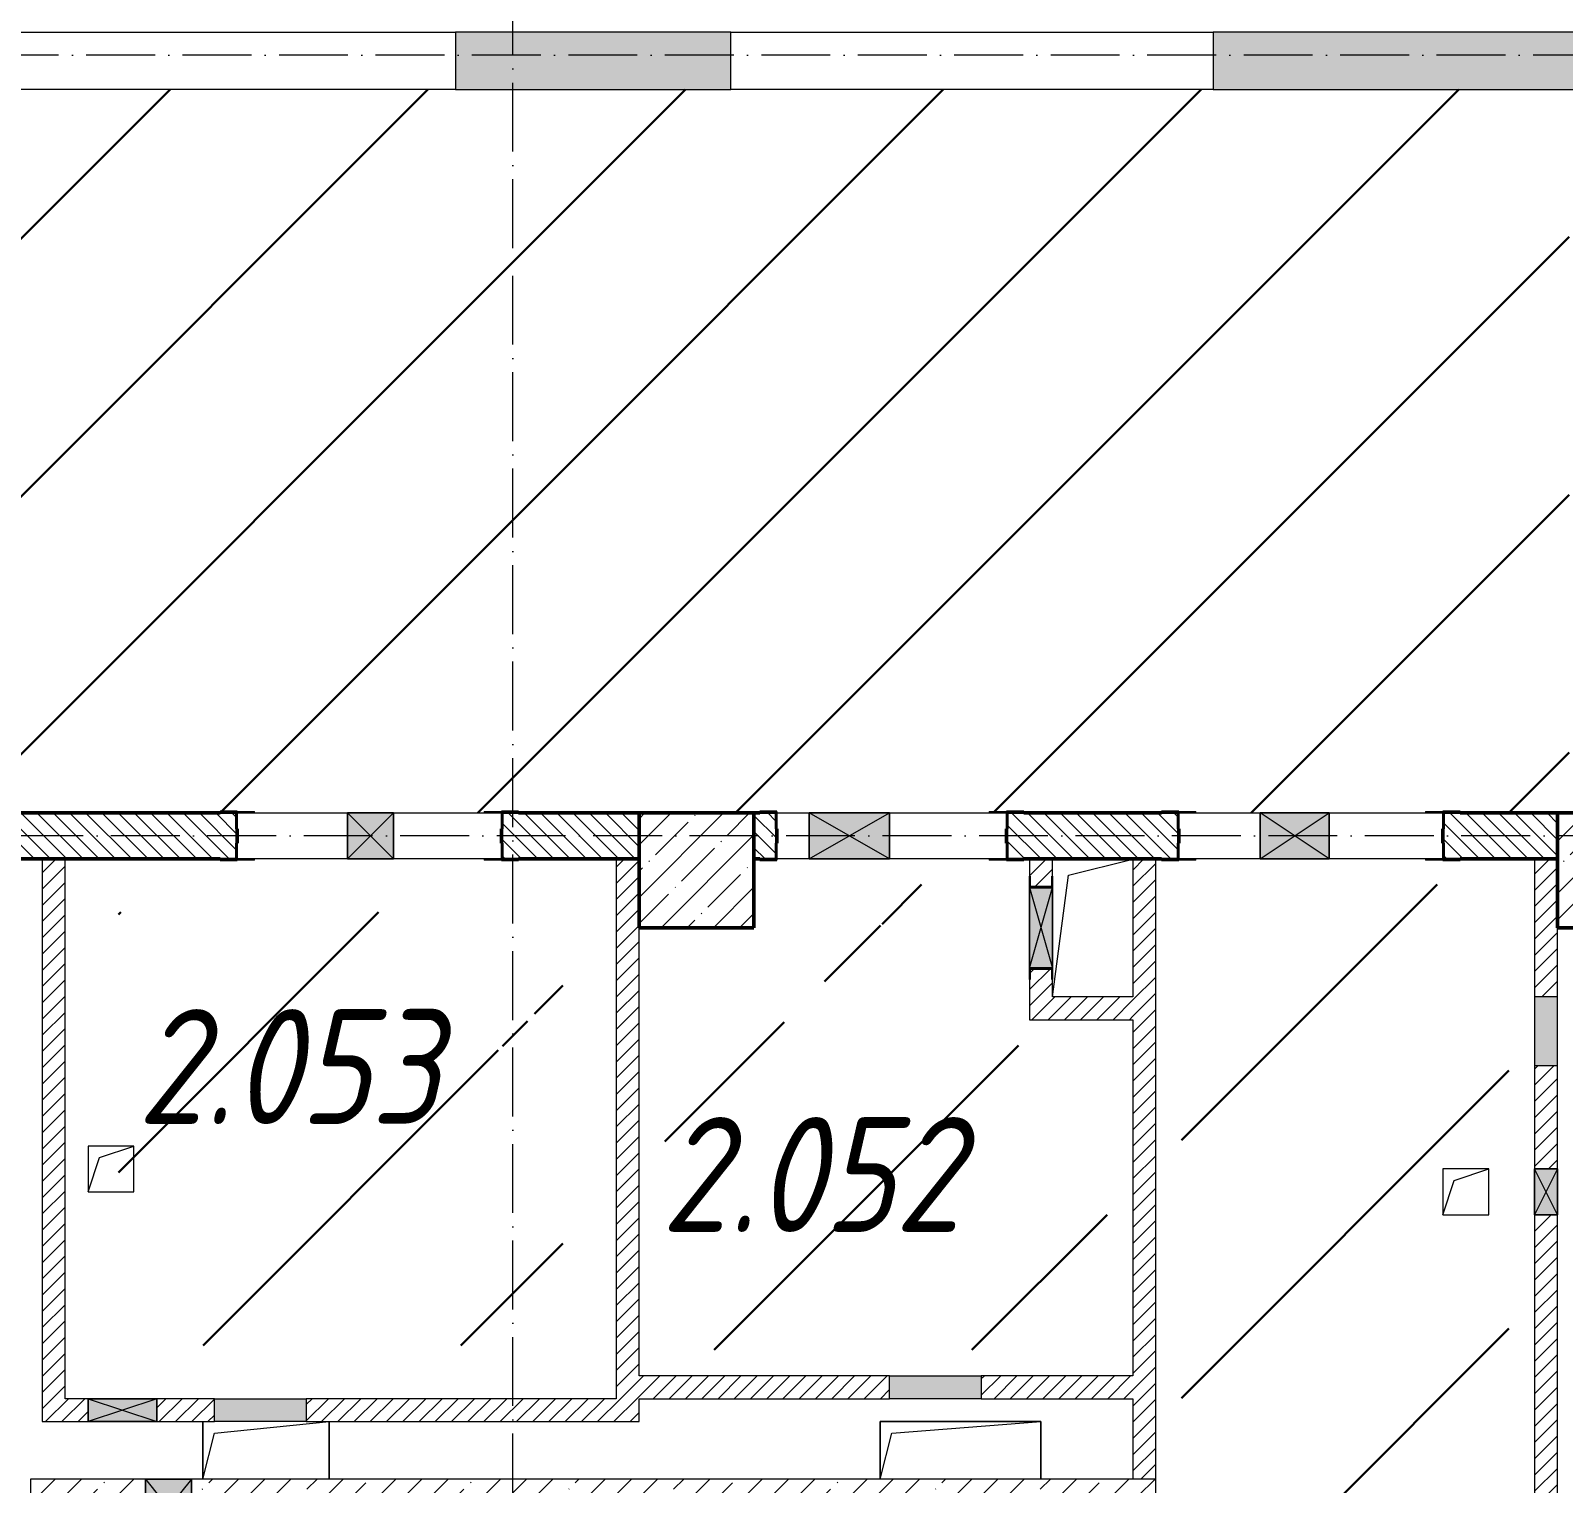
# Model space of a CAD drawing. Header units: millimetres. Extents: x 35697 to 388678, y -91946 to 171347.
# Drawn here: x 51010 to 57685, y 66876 to 73201 of the extents above; entities that cross this region are included whole.
import ezdxf

# ---------------------------------------------------------------- set-up
doc = ezdxf.new("R2010")
doc.units = ezdxf.units.MM
doc.linetypes.add('50_200_ШТРИХ_1Т_ш5_п1_п1_', pattern=[700, 500, -100, 0, -100])
for name, color, linetype, lineweight in [('2.1) ПГП окна 2.8 м', 5, 'Continuous', 30), ('3.1) ЖБ окна 1.2 м', 102, 'Continuous', 30), ('A-DETL-GENF-OTLN', 7, 'Continuous', 9), ('A-FLOR-____-OTLN', 7, 'Continuous', 9), ('A-GENM-____-MCUT', 7, 'Continuous', 25), ('A-GENM-____-OTLN', 7, 'Continuous', 9), ('A-GENM-____-OTLN-1', 7, 'Continuous', 25), ('A-GLAZ-____-OTLN', 7, 'Continuous', 9), ('A-WALL-____-MCUT-1', 7, 'Continuous', 9), ('A-WALL-____-MCUT-2', 7, 'Continuous', 50), ('A-WALL-____-OTLN', 7, 'Continuous', 9), ('A-WALL-____-PATT-1', 7, 'Continuous', 9), ('A-WALL-FNSH-MCUT-1', 7, 'Continuous', 9), ('I-WALL-____-OTLN', 7, 'Continuous', 9), ('S-COLS-____-MCUT', 7, 'Continuous', 50), ('S-COLS-____-OTLN', 7, 'Continuous', 9), ('S-GRID-____-OTLN-1', 7, '50_200_ШТРИХ_1Т_ш5_п1_п1_', 9), ('Марки помещений', 7, 'Continuous', 9)]:
    doc.layers.add(name, color=color, linetype=linetype, lineweight=lineweight)
doc.layers.add('A-GLAZ-____-OTLN-1', color=7, linetype='Continuous', lineweight=9, true_color=0xc0c0c0)
doc.styles.add('ISOCPEUR_I_3', font='isocpeui.ttf', dxfattribs={"width": 0.85, "height": 2.2})
pattern_1 = [(135, (43259.71, 63713.66), (-35.35534, -35.35534), [])]
pattern_2 = [(45, (43259.71, 63713.66), (-114.0493, 114.0493), []), (45, (43373.76, 63713.66), (-114.0493, 114.0493), [201.612, -40.322, 3.353, -36.97])]
pattern_3 = [(45, (43259.71, 63713.66), (-35.35534, 35.35534), [])]

# ---------------------------------------------------------------- blocks, each defined once
blk = doc.blocks.new('BSC_Колонна _Прямоугольная - 500х500-V63-АР1_План отверстий 2 этажа в осях 1-64_А-ГГ')
at = {"layer": 'S-COLS-____-OTLN'}
h = blk.add_hatch(dxfattribs=at)
h.set_pattern_fill('FP_92', color=256, style=0, pattern_type=2)
h.set_pattern_definition([(45, (-14650, -5831.04), (-114.0493, 114.0493), []), (45, (-14535.95, -5831.04), (-114.0493, 114.0493), [201.612, -40.322, 3.353, -36.97])])
h.paths.add_polyline_path([(-250, -250), (250, -250), (250, 250), (-250, 250), (-250, 50)], flags=0)
at = {"layer": 'S-COLS-____-MCUT'}
for p, q in [((250, 250), (-250, 250)), ((-250, 250), (-250, -250)), ((250, -250), (250, 50)), ((-250, -250), (250, -250))]:
    blk.add_line(p, q, dxfattribs=at)
blk = doc.blocks.new('BSC_Колонна _Прямоугольная - 500х500-V65-АР1_План отверстий 2 этажа в осях 1-64_А-ГГ')
at = {"layer": 'S-COLS-____-OTLN'}
h = blk.add_hatch(dxfattribs=at)
h.set_pattern_fill('FP_94', color=256, style=0, pattern_type=2)
h.set_pattern_definition([(45, (-10650, -5831.04), (-114.0493, 114.0493), []), (45, (-10535.95, -5831.04), (-114.0493, 114.0493), [201.612, -40.322, 3.353, -36.97])])
h.paths.add_polyline_path([(-58.9, -250), (250, -250), (250, 250), (-250, 250), (-250, -250)], flags=0)
at = {"layer": 'S-COLS-____-MCUT'}
for p, q in [((250, 250), (-250, 250)), ((-250, 250), (-250, -250)), ((250, -250), (250, 250)), ((-250, -250), (250, -250))]:
    blk.add_line(p, q, dxfattribs=at)
blk = doc.blocks.new('Фахверк_СКБ_Уголок - 200_3960_зеркало-28268689-АР1_План отверстий 2 этажа в осях 1-64_А-ГГ')
at = {"layer": 'A-GENM-____-MCUT'}
for p, q in [((200, 156), (125, 156)), ((125, 156), (125, 81)), ((131, 81), (131, 150)), ((131, 150), (200, 150)), ((200, 150), (200, 156)), ((125, 81), (131, 81)), ((131, 19), (125, 19)), ((125, 19), (125, -56)), ((131, -50), (131, 19)), ((125, -56), (200, -56)), ((200, -50), (131, -50)), ((200, -56), (200, -50))]:
    blk.add_line(p, q, dxfattribs=at)
blk = doc.blocks.new('154_Стойка_СКБ_Уголок - СМ-2180_200-28268025-АР1_План отверстий 2 этажа в осях 1-64_А-ГГ')
at = {"layer": 'A-GENM-____-MCUT'}
for p, q in [((125, 156), (125, 81)), ((200, 156), (125, 156)), ((131, 81), (131, 150)), ((131, 150), (200, 150)), ((200, 150), (200, 156)), ((125, 81), (131, 81)), ((131, 19), (125, 19)), ((125, 19), (125, -56)), ((131, -50), (131, 19)), ((125, -56), (200, -56)), ((200, -50), (131, -50)), ((200, -56), (200, -50))]:
    blk.add_line(p, q, dxfattribs=at)
blk = doc.blocks.new('Стойка_Влож_Уголок_Опорный - Уголок-28213941-АР1_План отверстий 2 этажа в осях 1-64_А-ГГ')
at = {"layer": 'A-GENM-____-OTLN'}
for p, q in [((-212, -6), (-212, 0)), ((0, 0), (0, -6)), ((-212, -75), (-212, -6)), ((-212, -6), (-206, -6)), ((-6, -6), (0, -6)), ((0, -6), (0, -75)), ((-212, -75), (-206, -75)), ((-6, -75), (0, -75))]:
    blk.add_line(p, q, dxfattribs=at)
blk = doc.blocks.new('AR_Отверстие Ниша - Лючок-32406056-АР1_План отверстий 2 этажа в осях 1-64_А-ГГ')
at = {"layer": 'A-GLAZ-____-OTLN'}
blk.add_hatch(color=256, dxfattribs=at).paths.add_polyline_path([(150, -50), (150, 50), (-150, 50), (-150, -50)], flags=0)
for p, q in [((150, 50), (-150, 50)), ((-150, 50), (-150, -50)), ((150, -50), (150, 50)), ((-150, -50), (150, -50))]:
    blk.add_line(p, q, dxfattribs=at)
blk = doc.blocks.new('AR_Отверстие Ниша - Лючок-32403372-АР1_План отверстий 2 этажа в осях 1-64_А-ГГ')
at = {"layer": 'A-GLAZ-____-OTLN'}
blk.add_hatch(color=256, dxfattribs=at).paths.add_polyline_path([(-200, -50), (200, -50), (200, 50), (-200, 50)], flags=0)
for p, q in [((-200, 50), (200, 50)), ((-200, -50), (-200, 50)), ((200, 50), (200, -50)), ((200, -50), (-200, -50))]:
    blk.add_line(p, q, dxfattribs=at)
blk = doc.blocks.new('AR_Отверстие прямоугольное _в стене_ - AR_Отверстие прямоугольное _в стене__ВК-32402434-АР1_План отверстий 2 этажа в осях 1-64_А-ГГ')
at = {"layer": 'A-GLAZ-____-OTLN'}
blk.add_hatch(color=256, dxfattribs=at).paths.add_polyline_path([(-100, -50), (100, -50), (100, 50), (-100, 50)], flags=0)
at = {"layer": 'A-DETL-GENF-OTLN'}
for p, q in [((-100, -50), (-100, 50)), ((-100, 50), (100, 50)), ((100, 50), (-100, -50)), ((-100, 50), (100, -50)), ((100, 50), (-100, 50)), ((-100, 50), (-100, -50)), ((100, 50), (100, -50)), ((100, -50), (100, 50)), ((100, -50), (-100, -50)), ((-100, -50), (100, -50))]:
    blk.add_line(p, q, dxfattribs=at)
blk = doc.blocks.new('AR_Отверстие прямоугольное _в стене_ - AR_Отверстие прямоугольное _в стене__ВК-32405966-АР1_План отверстий 2 этажа в осях 1-64_А-ГГ')
at = {"layer": 'A-GLAZ-____-OTLN'}
blk.add_hatch(color=256, dxfattribs=at).paths.add_polyline_path([(150, -50), (150, 50), (-150, 50), (-150, -50)], flags=0)
at = {"layer": 'A-DETL-GENF-OTLN'}
for p, q in [((-150, -50), (-150, 50)), ((-150, 50), (150, 50)), ((150, 50), (-150, -50)), ((-150, 50), (150, -50)), ((150, 50), (-150, 50)), ((-150, 50), (-150, -50)), ((150, 50), (150, -50)), ((150, -50), (150, 50)), ((150, -50), (-150, -50)), ((-150, -50), (150, -50))]:
    blk.add_line(p, q, dxfattribs=at)
blk = doc.blocks.new('AR_Отверстие прямоугольное _в плите_ - AR_Отверстие прямоугольное _в плите_-30459209-АР1_План отверстий 2 этажа в осях 1-64_А-ГГ')
at = {"layer": 'A-GENM-____-OTLN'}
for p, q in [((-275, 125), (-275, -125)), ((-275, -125), (-225, 75)), ((-225, 75), (275, 125)), ((275, -125), (275, 125))]:
    blk.add_line(p, q, dxfattribs=at)
blk = doc.blocks.new('AR_Отверстие прямоугольное _в плите_ - AR_Отверстие прямоугольное _в плите_-30459221-АР1_План отверстий 2 этажа в осях 1-64_А-ГГ')
at = {"layer": 'A-GENM-____-OTLN'}
for p, q in [((350, 125), (-350, 125)), ((-350, 125), (-350, -125)), ((-350, -125), (-300, 75)), ((-300, 75), (350, 125)), ((350, -125), (350, 125))]:
    blk.add_line(p, q, dxfattribs=at)
blk = doc.blocks.new('AR_Отверстие прямоугольное _в плите_ - AR_Отверстие прямоугольное _в плите_-30459207-АР1_План отверстий 2 этажа в осях 1-64_А-ГГ')
at = {"layer": 'A-GENM-____-OTLN'}
for p, q in [((100, 100), (-100, 100)), ((-100, 100), (-100, -100)), ((-50, 50), (100, 100)), ((100, -100), (100, 100)), ((-100, -100), (-50, 50)), ((-100, -100), (100, -100))]:
    blk.add_line(p, q, dxfattribs=at)
blk = doc.blocks.new('AR_Отверстие прямоугольное _в стене__БезПР - AR_Отверстие прямоугольное _в стене__БезПР-30229691-АР1_План отверстий 2 этажа в осях 1-64_А-ГГ')
at = {"layer": 'A-GLAZ-____-OTLN-1'}
blk.add_hatch(color=256, dxfattribs=at).paths.add_polyline_path([(100, -125), (100, 125), (-100, 125), (-100, -125)], flags=0)
at = {"layer": 'A-DETL-GENF-OTLN'}
for p, q in [((-100, -125), (-100, 125)), ((-100, 125), (100, 125)), ((100, 125), (-100, -125)), ((-100, 125), (100, -125)), ((100, 125), (-100, 125)), ((-100, 125), (-100, -125)), ((100, 125), (100, -125)), ((100, -125), (100, 125)), ((100, -125), (-100, -125)), ((-100, -125), (100, -125))]:
    blk.add_line(p, q, dxfattribs=at)
blk = doc.blocks.new('AR_Отверстие прямоугольное _в плите_ - AR_Отверстие прямоугольное _в плите_-30552533-АР1_План отверстий 2 этажа в осях 1-64_А-ГГ')
at = {"layer": 'A-GENM-____-OTLN'}
for p, q in [((175, 300), (-175, 300)), ((-105, 230), (175, 300)), ((-174.9, -299.3), (-105, 230))]:
    blk.add_line(p, q, dxfattribs=at)
blk = doc.blocks.new('AR_Отверстие прямоугольное _в стене__БезПР - AR_Отверстие прямоугольное _в стене__БезПР-36427703-АР1_План отверстий 2 этажа в осях 1-64_А-ГГ')
at = {"layer": 'A-GLAZ-____-OTLN'}
blk.add_hatch(color=256, dxfattribs=at).paths.add_polyline_path([(100, 100), (-100, 100), (-100, -100), (100, -100)], flags=0)
at = {"layer": 'A-DETL-GENF-OTLN'}
for p, q in [((-100, -100), (-100, 100)), ((-100, 100), (100, 100)), ((100, 100), (-100, -100)), ((-100, 100), (100, -100)), ((100, 100), (-100, 100)), ((-100, 100), (-100, -100)), ((100, 100), (100, -100)), ((100, -100), (100, 100)), ((100, -100), (-100, -100)), ((-100, -100), (100, -100))]:
    blk.add_line(p, q, dxfattribs=at)
blk = doc.blocks.new('AR_Отверстие прямоугольное _в стене_ - AR_Отверстие прямоугольное _в стене__ОВ-36872562-АР1_План отверстий 2 этажа в осях 1-64_А-ГГ')
at = {"layer": 'A-GLAZ-____-OTLN'}
blk.add_hatch(color=256, dxfattribs=at).paths.add_polyline_path([(175, 100), (-175, 100), (-175, -100), (175, -100), (175, 85.2)], flags=0)
at = {"layer": 'A-DETL-GENF-OTLN'}
for p, q in [((-175, -100), (-175, 100)), ((-175, 100), (175, 100)), ((175, 100), (-175, -100)), ((-175, 100), (175, -100)), ((175, 100), (-175, 100)), ((-175, 100), (-175, -100)), ((175, 100), (175, -100)), ((175, -100), (175, 100)), ((175, -100), (-175, -100)), ((-175, -100), (175, -100))]:
    blk.add_line(p, q, dxfattribs=at)
blk = doc.blocks.new('AR_Отверстие прямоугольное _в стене__БезПР - AR_Отверстие прямоугольное _в стене__БезПР-36427769-АР1_План отверстий 2 этажа в осях 1-64_А-ГГ')
at = {"layer": 'A-GLAZ-____-OTLN'}
blk.add_hatch(color=256, dxfattribs=at).paths.add_polyline_path([(-150, 100), (-150, -100), (150, -100), (150, 100)], flags=0)
at = {"layer": 'A-DETL-GENF-OTLN'}
for p, q in [((-150, -100), (-150, 100)), ((-150, 100), (150, 100)), ((150, 100), (-150, -100)), ((-150, 100), (150, -100)), ((150, 100), (-150, 100)), ((-150, 100), (-150, -100)), ((150, 100), (150, -100)), ((150, -100), (150, 100)), ((150, -100), (-150, -100)), ((-150, -100), (150, -100))]:
    blk.add_line(p, q, dxfattribs=at)
at = {"layer": 'A-GLAZ-____-OTLN'}
blk.add_line((150, 100), (-150, 100), dxfattribs=at)
blk = doc.blocks.new('AR_Отверстие прямоугольное _в стене_ - AR_Отверстие прямоугольное _в стене__ОВ-36872853-АР1_План отверстий 2 этажа в осях 1-64_А-ГГ')
at = {"layer": 'A-GLAZ-____-OTLN'}
blk.add_hatch(color=256, dxfattribs=at).paths.add_polyline_path([(-175, -47), (-175, -50), (175, -50), (175, 50), (-175, 50), (-175, 47)], flags=0)
at = {"layer": 'A-DETL-GENF-OTLN'}
for p, q in [((-175, 50), (175, 50)), ((175, 50), (-175, -50)), ((-175, 50), (175, -50)), ((175, 50), (-175, 50)), ((175, -50), (-175, -50)), ((-175, -50), (175, -50))]:
    blk.add_line(p, q, dxfattribs=at)
blk = doc.blocks.new('154_Фахверк_СКБ_Швеллер - Тип_100_3960_зеркало-29769493-АР1_План отверстий 2 этажа в осях 1-64_А-ГГ')
at = {"layer": 'A-GENM-____-MCUT'}
for p, q in [((175, 50), (125, 50)), ((125, 50), (125, -50)), ((128, 47), (175, 47)), ((128, -47), (128, 47)), ((175, 47), (175, 50)), ((125, -50), (175, -50)), ((175, -47), (128, -47)), ((175, -50), (175, -47))]:
    blk.add_line(p, q, dxfattribs=at)
blk = doc.blocks.new('2этаж')
at = {"layer": 'S-GRID-____-OTLN-1', "color": 251, "ltscale": 0.6, "true_color": 0x636466}
for p, q in [((-5741.7, 454533.3), (-5741.7, 508896.9)), ((88482.7, 468397), (-20037.2, 468397)), ((74727.1, 464997), (-20260.4, 464997))]:
    blk.add_line(p, q, dxfattribs=at)

msp = doc.modelspace()

# ---------------------------------------------------------------- hatches: boundary and pattern name
at = {"layer": '2.1) ПГП окна 2.8 м'}
h = msp.add_hatch(dxfattribs=at)
h.set_pattern_fill('ANSI31', color=5, scale=250)
h.paths.add_polyline_path([(53109.7, 72944.7), (52859.7, 72944.7), (48859.7, 72944.7), (48709.7, 72944.7), (48709.7, 69794.7), (49084.7, 69794.7), (49084.7, 69800.7), (49159.7, 69800.7), (49519.7, 69794.7), (49819.7, 69794.7), (50234.7, 69794.7), (50234.7, 69800.7), (50303.7, 69800.7), (50309.7, 69800.7), (50384.7, 69800.7), (51834.7, 69794.7), (51834.7, 69800.7), (51909.7, 69800.7), (51915.7, 69800.7), (51984.7, 69800.7), (52389.7, 69794.7), (52589.7, 69794.7), (52984.7, 69794.7), (52984.7, 69800.7), (53053.7, 69800.7), (53059.7, 69800.7), (53109.7, 69800.7)])
h = msp.add_hatch(dxfattribs=at)
h.set_pattern_fill('ANSI31', color=5, scale=250)
h.paths.add_polyline_path([(57709.7, 72944.7), (56159.7, 72944.7), (54059.7, 72944.7), (53109.7, 72944.7), (53109.7, 69800.7), (53134.7, 69800.7), (53659.7, 69794.7), (54184.7, 69794.7), (54184.7, 69800.7), (54259.7, 69800.7), (54399.7, 69794.7), (54749.7, 69794.7), (55184.7, 69794.7), (55184.7, 69800.7), (55253.7, 69800.7), (55259.7, 69800.7), (55334.7, 69800.7), (55934.7, 69794.7), (55934.7, 69800.7), (56009.7, 69800.7), (56015.7, 69800.7), (56084.7, 69800.7), (56364.7, 69794.7), (56664.7, 69794.7), (57084.7, 69794.7), (57084.7, 69800.7), (57153.7, 69800.7), (57159.7, 69800.7), (57234.7, 69800.7), (57659.7, 69794.7), (57709.7, 69794.7)])
h = msp.add_hatch(dxfattribs=at)
h.set_pattern_fill('ANSI31', color=5, scale=250)
h.paths.add_polyline_path([(55697.7, 68782.7), (55247.7, 68782.7), (55247.7, 69482.7), (54271.7, 69482.7), (54271.7, 69182.7), (53771.7, 69182.7), (53771.7, 67456.7), (55697.7, 67456.7)])
edge = h.paths.add_edge_path(flags=16)
edge.add_arc((54707.3, 69064.4), 240, 0, 360)
h.paths.add_polyline_path([(53327.7, 69362.7), (51391.7, 69362.7), (51391.7, 67476.7), (53327.7, 67476.7)])
edge = h.paths.add_edge_path(flags=16)
edge.add_arc((52958.2, 68995.2), 240, 0, 360)
h.paths.add_polyline_path([(50597.7, 69482.7), (49171.7, 69482.7), (49171.7, 69182.7), (48921.7, 69182.7), (48921.7, 62494.7), (49529.7, 62494.7), (49529.7, 62156.7), (53047.7, 62156.7), (53047.7, 66532.7), (49897.7, 66532.7), (49897.7, 66856.7), (50597.7, 66856.7)])
edge = h.paths.add_edge_path(flags=16)
edge.add_line((52927.7, 64625.6), (52927.7, 64642.3))
edge.add_line((52927.7, 64642.3), (52918.6, 64642.3))
edge.add_arc((52938.6, 64642.3), 20, 180, 236.86803)
edge = h.paths.add_edge_path(flags=16)
edge.add_arc((50493.9, 67839), 25, 0, 360)
edge = h.paths.add_edge_path(flags=16)
edge.add_arc((51430.3, 65897.1), 240, 0, 360)
h.paths.add_polyline_path([(51371.7, 65201), (51930.4, 64642.3), (51371.7, 64083.7), (50813.1, 64642.3)], flags=16)
edge = h.paths.add_edge_path(flags=16)
edge.add_arc((50375.9, 63704.9), 240, 0, 360)
edge = h.paths.add_edge_path()
edge.add_arc((41789.5, 63879.4), 240, 0, 360)
h.paths.add_polyline_path([(57447.7, 66532.7), (56997.7, 66532.7), (56997.7, 66856.7), (57447.7, 66856.7), (57447.7, 69482.7), (56021.7, 69482.7), (56021.7, 66532.7), (53871.7, 66532.7), (53871.7, 62406.7), (54271.7, 62406.7), (54271.7, 62156.7), (56969.7, 62156.7), (56969.7, 62429.7), (57447.7, 62429.7)])
edge = h.paths.add_edge_path(flags=16)
edge.add_line((54014.5, 63122.7), (55002.7, 63122.7))
edge.add_line((55002.7, 63122.7), (55561.4, 63681.4))
edge.add_line((55561.4, 63681.4), (56120, 63122.7))
edge.add_line((56120, 63122.7), (55561.4, 62564))
edge.add_line((55561.4, 62564), (55002.7, 63122.7))
edge.add_line((55002.7, 63122.7), (54014.5, 63122.7))
edge.add_arc((53994.5, 63122.7), 20, -180, 0, ccw=False)
edge.add_arc((53994.5, 63122.7), 20, 0, 180, ccw=False)
edge = h.paths.add_edge_path(flags=16)
edge.add_arc((55487.2, 64000.8), 240, 0, 360)
edge = h.paths.add_edge_path(flags=16)
edge.add_arc((57345, 67764.7), 25, 0, 360)
h.paths.add_polyline_path([(54290.6, 68831), (54954, 68831), (54954, 69311), (54290.6, 69311)], flags=16)
h.paths.add_polyline_path([(52541.4, 68761.8), (53204.7, 68761.8), (53204.7, 69241.8), (52541.4, 69241.8)], flags=16)
h.paths.add_polyline_path([(51013.5, 65663.7), (51676.7, 65663.7), (51676.7, 66143.7), (51013.5, 66143.7)], flags=16)
h.paths.add_polyline_path([(49946.1, 63471.5), (50609.5, 63471.5), (50609.5, 63951.5), (49946.1, 63951.5)], flags=16)
h.paths.add_polyline_path([(46889.6, 68387.3), (47551.9, 68387.3), (47551.9, 68867.3), (46889.6, 68867.3)])
h.paths.add_polyline_path([(41372.7, 63646), (42026.1, 63646), (42026.1, 64126), (41372.7, 64126)])
h.paths.add_polyline_path([(55090.4, 63767.4), (55726.3, 63767.4), (55726.3, 64247.4), (55090.4, 64247.4)], flags=16)
at = {"layer": 'A-WALL-____-PATT-1'}
h = msp.add_hatch(dxfattribs=at)
h.set_pattern_fill('FP_25', color=256, style=0, pattern_type=2)
h.set_pattern_definition(pattern_2)
h.paths.add_polyline_path([(65909.7, 72944.7), (66809.7, 72944.7), (66809.7, 73194.7), (65909.7, 73194.7)], flags=0)
h.paths.add_polyline_path([(63809.7, 72944.7), (63809.7, 73194.7), (56159.7, 73194.7), (56159.7, 72944.7), (60920.7, 72944.7)], flags=0)
h.paths.add_polyline_path([(54059.7, 72944.7), (54059.7, 73194.7), (52859.7, 73194.7), (52859.7, 72944.7), (53850.8, 72944.7)], flags=0)
h.paths.add_polyline_path([(48548.4, 72944.7), (48859.7, 72944.7), (48859.7, 73194.7), (41309.7, 73194.7), (41309.7, 72944.7), (46781, 72944.7)], flags=0)
h = msp.add_hatch(dxfattribs=at)
h.set_pattern_fill('FP_6', color=256, style=0, pattern_type=2)
h.set_pattern_definition(pattern_1)
h.paths.add_polyline_path([(53134.7, 69594.7), (53659.7, 69594.7), (53659.7, 69794.7), (53065.7, 69794.7), (53065.7, 69725.7), (53059.7, 69725.7), (53059.7, 69663.7), (53065.7, 69663.7), (53065.7, 69594.7)], flags=0)
h.paths.add_polyline_path([(51903.7, 69594.7), (51903.7, 69663.7), (51909.7, 69663.7), (51909.7, 69725.7), (51903.7, 69725.7), (51903.7, 69794.7), (50315.7, 69794), (50315.7, 69725.7), (50309.7, 69725.7), (50309.7, 69663.7), (50315.7, 69663.7), (50315.9, 69594.7), (51834.7, 69594.7)], flags=0)
h.paths.add_polyline_path([(49153.7, 69594.7), (49153.7, 69663.7), (49159.7, 69663.7), (49159.7, 69725.7), (49153.7, 69725.7), (49153.7, 69794.7), (49059.7, 69794.7), (49059.7, 69594.7), (49084.7, 69594.7)], flags=0)
h = msp.add_hatch(dxfattribs=at)
h.set_pattern_fill('FP_6', color=256, style=0, pattern_type=2)
h.set_pattern_definition(pattern_1)
h.paths.add_polyline_path([(57659.7, 69594.7), (57659.7, 69794.7), (57165.7, 69794.7), (57165.7, 69725.7), (57159.7, 69725.7), (57159.7, 69663.7), (57165.7, 69663.7), (57165.7, 69594.7), (57385.7, 69594.7)], flags=0)
h.paths.add_polyline_path([(55334.7, 69594.7), (56003.7, 69594.7), (56003.7, 69663.7), (56009.7, 69663.7), (56009.7, 69725.7), (56003.7, 69725.7), (56003.7, 69794.7), (55265.7, 69794.7), (55265.7, 69725.7), (55259.7, 69725.7), (55259.7, 69663.7), (55265.7, 69663.7), (55265.7, 69594.7)], flags=0)
h.paths.add_polyline_path([(54159.7, 69594.7), (54253.7, 69594.7), (54253.7, 69663.7), (54259.7, 69663.7), (54259.7, 69725.7), (54253.7, 69725.7), (54253.7, 69794.7), (54159.7, 69794.7), (54159.7, 69609.5)], flags=0)
h = msp.add_hatch(dxfattribs=at)
h.set_pattern_fill('FP_5', color=256, style=0, pattern_type=2)
h.set_pattern_definition(pattern_3)
h.paths.add_polyline_path([(51159.7, 67244.7), (51159.7, 69594.7), (51059.7, 69594.7), (51059.7, 67244.7)], flags=0)
h = msp.add_hatch(dxfattribs=at)
h.set_pattern_fill('FP_5', color=256, style=0, pattern_type=2)
h.set_pattern_definition(pattern_3)
h.paths.add_polyline_path([(53559.7, 67244.7), (53659.7, 67244.7), (53659.7, 69594.7), (53559.7, 69594.7), (53559.7, 67889.5)], flags=0)
h = msp.add_hatch(dxfattribs=at)
h.set_pattern_fill('FP_5', color=256, style=0, pattern_type=2)
h.set_pattern_definition(pattern_3)
h.paths.add_polyline_path([(55459.7, 68894.7), (55459.7, 69069.7), (55456.7, 69069.7), (55456.7, 69116.7), (55362.7, 69116.7), (55362.7, 69069.7), (55359.7, 69069.7), (55359.7, 68894.7)], flags=0)
h.paths.add_polyline_path([(55456.7, 69472.7), (55456.7, 69519.7), (55459.7, 69519.7), (55459.7, 69594.7), (55359.7, 69594.7), (55359.7, 69519.7), (55362.7, 69519.7), (55362.7, 69472.7), (55380, 69472.7)], flags=0)
h = msp.add_hatch(dxfattribs=at)
h.set_pattern_fill('FP_5', color=256, style=0, pattern_type=2)
h.set_pattern_definition(pattern_3)
h.paths.add_polyline_path([(55909.7, 66894.7), (55909.7, 69594.7), (55809.7, 69594.7), (55809.7, 66894.7)], flags=0)
h = msp.add_hatch(dxfattribs=at)
h.set_pattern_fill('FP_5', color=256, style=0, pattern_type=2)
h.set_pattern_definition(pattern_3)
h.paths.add_polyline_path([(57559.7, 62044.7), (57659.7, 62044.7), (57659.7, 64194.7), (57656.7, 64194.7), (57656.7, 64241.7), (57562.7, 64241.7), (57562.7, 64194.7), (57559.7, 64194.7), (57559.7, 62294.7)], flags=0)
h.paths.add_polyline_path([(57659.7, 64244.7), (57659.7, 65944.7), (57559.7, 65944.7), (57559.7, 64244.7), (57656.7, 64244.7)], flags=0)
h.paths.add_polyline_path([(57659.7, 66444.7), (57659.7, 68044.7), (57559.7, 68044.7), (57559.7, 66444.7), (57564.1, 66444.7)], flags=0)
h.paths.add_polyline_path([(57613.9, 68244.7), (57659.7, 68244.7), (57659.7, 68694.7), (57559.7, 68694.7), (57559.7, 68244.7), (57612.3, 68244.7)], flags=0)
h.paths.add_polyline_path([(57659.7, 68994.7), (57659.7, 69594.7), (57559.7, 69594.7), (57559.7, 68994.7), (57639.4, 68994.7)], flags=0)
h = msp.add_hatch(dxfattribs=at)
h.set_pattern_fill('FP_5', color=256, style=0, pattern_type=2)
h.set_pattern_definition(pattern_3)
h.paths.add_polyline_path([(55809.7, 68894.7), (55809.7, 68994.7), (55459.7, 68994.7), (55459.7, 68894.7), (55618.3, 68894.7)], flags=0)
h = msp.add_hatch(dxfattribs=at)
h.set_pattern_fill('FP_5', color=256, style=0, pattern_type=2)
h.set_pattern_definition(pattern_3)
h.paths.add_polyline_path([(55809.7, 67244.7), (55809.7, 67344.7), (55149.7, 67344.7), (55149.7, 67244.7), (55618.3, 67244.7)], flags=0)
h.paths.add_polyline_path([(54749.7, 67244.7), (54749.7, 67344.7), (53659.7, 67344.7), (53659.7, 67244.7), (53850.8, 67244.7)], flags=0)
h = msp.add_hatch(dxfattribs=at)
h.set_pattern_fill('FP_5', color=256, style=0, pattern_type=2)
h.set_pattern_definition(pattern_3)
h.paths.add_polyline_path([(53659.7, 67144.7), (53659.7, 67244.7), (52209.7, 67244.7), (52209.7, 67144.7)], flags=0)
h.paths.add_polyline_path([(51809.7, 67144.7), (51809.7, 67244.7), (51559.7, 67244.7), (51559.7, 67144.7)], flags=0)
h.paths.add_polyline_path([(51059.7, 67144.7), (51259.7, 67144.7), (51259.7, 67244.7), (51059.7, 67244.7)], flags=0)
h = msp.add_hatch(dxfattribs=at)
h.set_pattern_fill('FP_25', color=256, style=0, pattern_type=2)
h.set_pattern_definition(pattern_2)
h.paths.add_polyline_path([(55909.7, 66644.7), (55909.7, 66894.7), (51709.7, 66894.7), (51709.7, 66644.7), (55618.3, 66644.7)], flags=0)
h.paths.add_polyline_path([(51509.7, 66644.7), (51509.7, 66894.7), (51009.7, 66894.7), (51009.7, 66644.7)], flags=0)

# ---------------------------------------------------------------- linework, layer by layer
at = {"layer": 'A-FLOR-____-OTLN'}
for p, q in [((55459.7, 69594), (55809.7, 69594)), ((51759.7, 66894.7), (51759.7, 67144.7)), ((52309.7, 67144.7), (52309.7, 66894.7)), ((54709.7, 67144.7), (55409.7, 67144.7)), ((54709.7, 66894.7), (54709.7, 67144.7)), ((55409.7, 67144.7), (55409.7, 66894.7))]:
    msp.add_line(p, q, dxfattribs=at)
at = {"layer": 'A-WALL-____-MCUT-1'}
for p, q in [((54059.7, 73194.7), (52859.7, 73194.7)), ((52859.7, 73194.7), (52859.7, 72944.7)), ((54059.7, 72944.7), (54059.7, 73194.7)), ((63809.7, 73194.7), (56159.7, 73194.7)), ((56159.7, 73194.7), (56159.7, 72944.7)), ((52859.7, 72944.7), (54059.7, 72944.7)), ((56159.7, 72944.7), (63809.7, 72944.7)), ((51509.7, 66894.7), (51009.7, 66894.7)), ((51009.7, 66894.7), (51009.7, 66644.7)), ((55909.7, 66894.7), (51709.7, 66894.7)), ((55909.7, 66644.7), (55909.7, 66894.7))]:
    msp.add_line(p, q, dxfattribs=at)
at = {"layer": 'A-WALL-____-MCUT-2'}
for p, q in [((51834.7, 69794.7), (50384.7, 69794.7)), ((53659.7, 69794.7), (53134.7, 69794.7)), ((54184.7, 69794.7), (54159.7, 69794.7)), ((55934.7, 69794.7), (55334.7, 69794.7)), ((57659.7, 69794.7), (57234.7, 69794.7)), ((51909.7, 69663.7), (51909.7, 69725.7)), ((53059.7, 69725.7), (53059.7, 69663.7)), ((54259.7, 69663.7), (54259.7, 69725.7)), ((55259.7, 69725.7), (55259.7, 69663.7)), ((56009.7, 69663.7), (56009.7, 69725.7)), ((57159.7, 69725.7), (57159.7, 69663.7)), ((50384.7, 69594.7), (51834.7, 69594.7)), ((53134.7, 69594.7), (53659.7, 69594.7)), ((54159.7, 69594.7), (54184.7, 69594.7)), ((55334.7, 69594.7), (55934.7, 69594.7)), ((57234.7, 69594.7), (57659.7, 69594.7))]:
    msp.add_line(p, q, dxfattribs=at)
at = {"layer": 'A-WALL-____-OTLN'}
for p, q in [((48859.7, 73194.7), (52859.7, 73194.7)), ((54059.7, 73194.7), (56159.7, 73194.7)), ((52859.7, 72944.7), (48859.7, 72944.7)), ((56159.7, 72944.7), (54059.7, 72944.7))]:
    msp.add_line(p, q, dxfattribs=at)
at = {"layer": 'A-WALL-FNSH-MCUT-1'}
for p, q in [((51059.7, 69594.7), (51059.7, 67144.7)), ((51159.7, 67244.7), (51159.7, 69594.7)), ((53559.7, 69594.7), (53559.7, 67244.7)), ((55359.7, 69594.7), (55359.7, 69519.7)), ((55459.7, 69519.7), (55459.7, 69594.7)), ((55809.7, 69594.7), (55809.7, 68994.7)), ((55909.7, 66894.7), (55909.7, 69594.7)), ((57559.7, 69594.7), (57559.7, 68994.7)), ((53659.7, 67344.7), (53659.7, 69294.7)), ((57659.7, 68994.7), (57659.7, 69294.7)), ((55359.7, 69069.7), (55359.7, 68894.7)), ((55459.7, 68994.7), (55459.7, 69069.7)), ((55809.7, 68994.7), (55459.7, 68994.7)), ((55359.7, 68894.7), (55809.7, 68894.7)), ((55809.7, 68894.7), (55809.7, 67344.7)), ((57559.7, 68694.7), (57559.7, 68244.7)), ((57659.7, 68244.7), (57659.7, 68694.7)), ((57559.7, 68044.7), (57559.7, 66744.7)), ((57659.7, 66444.7), (57659.7, 68044.7)), ((54749.7, 67344.7), (53659.7, 67344.7)), ((55809.7, 67344.7), (55149.7, 67344.7)), ((51259.7, 67244.7), (51159.7, 67244.7)), ((51809.7, 67244.7), (51559.7, 67244.7)), ((53559.7, 67244.7), (52209.7, 67244.7)), ((53659.7, 67144.7), (53659.7, 67244.7)), ((53659.7, 67244.7), (54749.7, 67244.7)), ((55149.7, 67244.7), (55809.7, 67244.7)), ((55809.7, 67244.7), (55809.7, 66894.7)), ((51059.7, 67144.7), (51259.7, 67144.7)), ((51559.7, 67144.7), (51809.7, 67144.7)), ((52209.7, 67144.7), (53659.7, 67144.7))]:
    msp.add_line(p, q, dxfattribs=at)
at = {"layer": 'I-WALL-____-OTLN'}
for p, q in [((51909.7, 69794.7), (52389.7, 69794.7)), ((52589.7, 69794.7), (53059.7, 69794.7)), ((54259.7, 69794.7), (54399.7, 69794.7)), ((54749.7, 69794.7), (55259.7, 69794.7)), ((56009.7, 69794.7), (56364.7, 69794.7)), ((56664.7, 69794.7), (57159.7, 69794.7)), ((52389.7, 69594.7), (51909.7, 69594.7)), ((53059.7, 69594.7), (52589.7, 69594.7)), ((54399.7, 69594.7), (54259.7, 69594.7)), ((55259.7, 69594.7), (54749.7, 69594.7)), ((56364.7, 69594.7), (56009.7, 69594.7)), ((57159.7, 69594.7), (56664.7, 69594.7))]:
    msp.add_line(p, q, dxfattribs=at)

# ---------------------------------------------------------------- block references
at = {"layer": '3.1) ЖБ окна 1.2 м'}
msp.add_blockref('2этаж', (58851.4, -395302.3), dxfattribs=at)
at = {"layer": 'A-GENM-____-OTLN'}
for p, rotation in [((51909.7, 69800.7), 89.99999999999955), ((53059.7, 69588.7), 269.9999999999995), ((55259.7, 69588.7), 269.9999999999995), ((56009.7, 69800.7), 89.99999999999955), ((57159.7, 69588.7), 269.9999999999995)]:
    msp.add_blockref('Стойка_Влож_Уголок_Опорный - Уголок-28213941-АР1_План отверстий 2 этажа в осях 1-64_А-ГГ', p, dxfattribs=dict(at, rotation=rotation))
for name, p in [('AR_Отверстие прямоугольное _в плите_ - AR_Отверстие прямоугольное _в плите_-30552533-АР1_План отверстий 2 этажа в осях 1-64_А-ГГ', (55634.7, 69294)), ('AR_Отверстие прямоугольное _в плите_ - AR_Отверстие прямоугольное _в плите_-30459207-АР1_План отверстий 2 этажа в осях 1-64_А-ГГ', (51359.7, 68244.7)), ('AR_Отверстие прямоугольное _в плите_ - AR_Отверстие прямоугольное _в плите_-30459207-АР1_План отверстий 2 этажа в осях 1-64_А-ГГ', (57259.7, 68144.7)), ('AR_Отверстие прямоугольное _в плите_ - AR_Отверстие прямоугольное _в плите_-30459209-АР1_План отверстий 2 этажа в осях 1-64_А-ГГ', (52034.7, 67019.7)), ('AR_Отверстие прямоугольное _в плите_ - AR_Отверстие прямоугольное _в плите_-30459221-АР1_План отверстий 2 этажа в осях 1-64_А-ГГ', (55059.7, 67019.7))]:
    msp.add_blockref(name, p, dxfattribs=at)
at = {"layer": 'A-GENM-____-OTLN-1'}
for name, p, rotation in [('154_Стойка_СКБ_Уголок - СМ-2180_200-28268025-АР1_План отверстий 2 этажа в осях 1-64_А-ГГ', (52034.7, 69744.7), 180), ('Фахверк_СКБ_Уголок - 200_3960_зеркало-28268689-АР1_План отверстий 2 этажа в осях 1-64_А-ГГ', (54384.7, 69744.7), 180), ('154_Стойка_СКБ_Уголок - СМ-2180_200-28268025-АР1_План отверстий 2 этажа в осях 1-64_А-ГГ', (56134.7, 69744.7), 180), ('154_Фахверк_СКБ_Швеллер - Тип_100_3960_зеркало-29769493-АР1_План отверстий 2 этажа в осях 1-64_А-ГГ', (55409.7, 69344.7), 90), ('154_Фахверк_СКБ_Швеллер - Тип_100_3960_зеркало-29769493-АР1_План отверстий 2 этажа в осях 1-64_А-ГГ', (55409.7, 69244.7), 270)]:
    msp.add_blockref(name, p, dxfattribs=dict(at, rotation=rotation))
for p in [(52934.7, 69644.7), (55134.7, 69644.7), (57034.7, 69644.7)]:
    msp.add_blockref('154_Стойка_СКБ_Уголок - СМ-2180_200-28268025-АР1_План отверстий 2 этажа в осях 1-64_А-ГГ', p, dxfattribs=at)
at = {"layer": 'A-GLAZ-____-OTLN'}
for name, p, rotation in [('AR_Отверстие прямоугольное _в стене__БезПР - AR_Отверстие прямоугольное _в стене__БезПР-36427703-АР1_План отверстий 2 этажа в осях 1-64_А-ГГ', (52489.7, 69694.7), 180), ('AR_Отверстие прямоугольное _в стене_ - AR_Отверстие прямоугольное _в стене__ОВ-36872562-АР1_План отверстий 2 этажа в осях 1-64_А-ГГ', (54574.7, 69694.7), 180), ('AR_Отверстие прямоугольное _в стене__БезПР - AR_Отверстие прямоугольное _в стене__БезПР-36427769-АР1_План отверстий 2 этажа в осях 1-64_А-ГГ', (56514.7, 69694.7), 180), ('AR_Отверстие прямоугольное _в стене_ - AR_Отверстие прямоугольное _в стене__ОВ-36872853-АР1_План отверстий 2 этажа в осях 1-64_А-ГГ', (55409.7, 69294.7), 90), ('AR_Отверстие Ниша - Лючок-32406056-АР1_План отверстий 2 этажа в осях 1-64_А-ГГ', (57609.7, 68844.7), 269.9999999999997), ('AR_Отверстие прямоугольное _в стене_ - AR_Отверстие прямоугольное _в стене__ВК-32402434-АР1_План отверстий 2 этажа в осях 1-64_А-ГГ', (57609.7, 68144.7), 269.9999999999997)]:
    msp.add_blockref(name, p, dxfattribs=dict(at, rotation=rotation))
for name, p in [('AR_Отверстие Ниша - Лючок-32403372-АР1_План отверстий 2 этажа в осях 1-64_А-ГГ', (54949.7, 67294.7)), ('AR_Отверстие прямоугольное _в стене_ - AR_Отверстие прямоугольное _в стене__ВК-32405966-АР1_План отверстий 2 этажа в осях 1-64_А-ГГ', (51409.7, 67194.7)), ('AR_Отверстие Ниша - Лючок-32403372-АР1_План отверстий 2 этажа в осях 1-64_А-ГГ', (52009.7, 67194.7)), ('AR_Отверстие прямоугольное _в стене__БезПР - AR_Отверстие прямоугольное _в стене__БезПР-30229691-АР1_План отверстий 2 этажа в осях 1-64_А-ГГ', (51609.7, 66769.7))]:
    msp.add_blockref(name, p, dxfattribs=at)
at = {"layer": 'S-COLS-____-OTLN'}
for name, p in [('BSC_Колонна _Прямоугольная - 500х500-V65-АР1_План отверстий 2 этажа в осях 1-64_А-ГГ', (53909.7, 69544.7)), ('BSC_Колонна _Прямоугольная - 500х500-V63-АР1_План отверстий 2 этажа в осях 1-64_А-ГГ', (57909.7, 69544.7))]:
    msp.add_blockref(name, p, dxfattribs=at)

# ---------------------------------------------------------------- texts
at = {"layer": 'Марки помещений', "char_height": 500, "width": 785.654, "attachment_point": 1, "style": 'ISOCPEUR_I_3'}
for s, insert in [('2.053', (51473.7, 68940.7)), ('2.052', (53754.7, 68470.7))]:
    msp.add_mtext(s, dxfattribs=dict(at, insert=insert))

doc.saveas('drawing.dxf')
